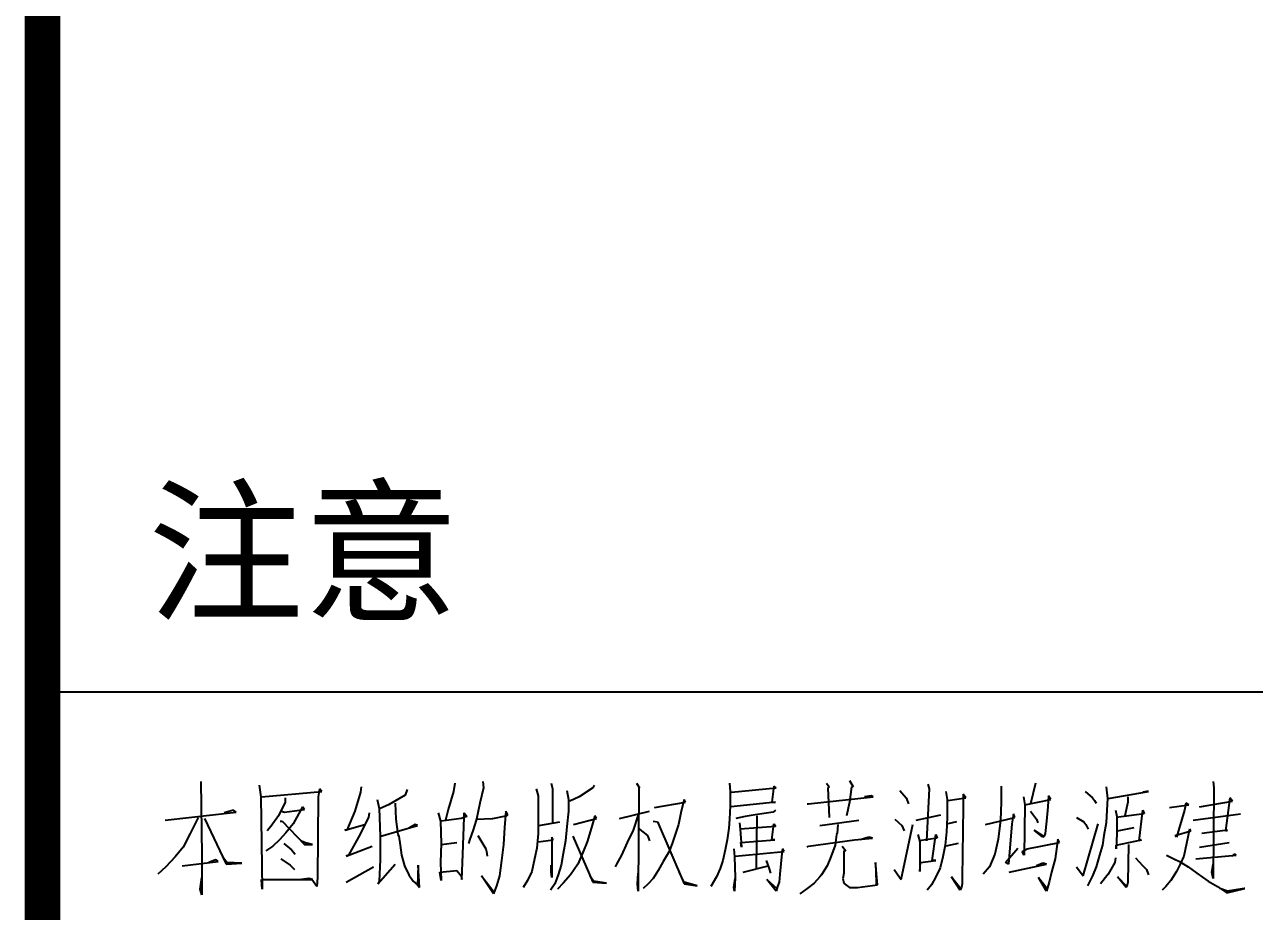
# Model space of a CAD drawing. Extents: x 39560 to 217760, y -140239 to 277665.
# Drawn here: x 136469 to 139986, y -75058 to -72521 of the extents above; entities that cross this region are included whole.
import ezdxf

# ---------------------------------------------------------------- set-up
doc = ezdxf.new("R2010")
doc.units = 0
doc.header["$LTSCALE"] = 1000
doc.header["$MEASUREMENT"] = 0
doc.layers.add('PUB_TITLE', color=4, linetype='Continuous')
doc.styles.add('图签2', font='', dxfattribs={"height": 1000})
doc.styles.get('图签2').set_extended_font_data('SimSun')

msp = doc.modelspace()

# ---------------------------------------------------------------- linework, layer by layer
at = {"layer": 'PUB_TITLE'}
for p, q in [((136519.763, -50225.176), (136519.763, -77247.081)), ((136519.763, -74429.937), (143659.763, -74429.937)), ((136973.258, -74686.36), (136975.314, -74897.106)), ((137139.799, -74696.64), (137143.911, -74730.051)), ((137431.76, -74701.78), (137429.704, -74717.201)), ((137699.048, -74691.5), (137694.936, -74714.631)), ((137781.29, -74704.35), (137771.01, -74748.042)), ((137779.234, -74686.36), (137781.29, -74704.35)), ((137974.56, -74691.5), (137978.672, -74706.92)), ((138093.812, -74704.35), (138054.747, -74730.051)), ((138097.924, -74696.64), (138093.812, -74704.35)), ((138219.232, -74691.5), (138227.456, -74704.35)), ((138225.4, -74701.78), (138223.344, -74999.909)), ((138227.456, -74704.35), (138225.4, -74701.78)), ((138484.464, -74691.5), (138486.52, -74714.631)), ((138490.632, -74717.201), (138618.108, -74704.35)), ((138611.94, -74699.21), (138605.772, -74745.472)), ((138618.108, -74704.35), (138611.94, -74699.21)), ((138762.032, -74691.5), (138770.257, -74701.78)), ((138770.257, -74701.78), (138766.145, -74704.35)), ((138766.145, -74704.35), (138770.257, -74789.163)), ((138827.827, -74683.79), (138838.107, -74701.78)), ((138833.995, -74701.78), (138827.827, -74745.472)), ((138838.107, -74701.78), (138833.995, -74701.78)), ((139051.937, -74694.07), (139056.049, -74706.92)), ((139261.656, -74699.21), (139261.656, -74745.472)), ((139360.347, -74691.5), (139345.954, -74750.612)), ((139561.841, -74701.78), (139565.953, -74735.191)), ((139868.194, -74686.36), (139870.25, -74704.35)), ((139870.25, -74704.35), (139868.194, -74963.928)), ((137143.911, -74730.051), (137148.023, -74994.769)), ((137145.967, -74730.051), (137318.676, -74714.631)), ((137213.817, -74732.621), (137213.817, -74745.472)), ((137308.396, -74730.051), (137306.34, -74961.358)), ((137312.508, -74706.92), (137308.396, -74730.051)), ((137318.676, -74714.631), (137312.508, -74706.92)), ((137429.704, -74717.201), (137413.255, -74771.172)), ((137476.993, -74737.761), (137483.161, -74763.462)), ((137557.18, -74724.911), (137509.89, -74753.182)), ((137563.348, -74709.491), (137557.18, -74724.911)), ((137694.936, -74714.631), (137680.543, -74766.032)), ((137931.383, -74706.92), (137937.551, -74727.481)), ((137937.551, -74727.481), (137937.551, -74789.163)), ((137978.672, -74706.92), (137978.672, -74804.583)), ((138019.794, -74712.061), (138023.906, -74737.761)), ((138023.906, -74737.761), (138023.906, -74771.172)), ((138054.747, -74730.051), (138028.018, -74742.902)), ((138354.932, -74737.761), (138346.708, -74771.172)), ((138359.044, -74745.472), (138354.932, -74737.761)), ((138486.52, -74714.631), (138486.52, -74755.752)), ((138710.631, -74750.612), (138895.677, -74730.051)), ((138889.508, -74727.481), (138871.004, -74730.051)), ((138895.677, -74730.051), (138889.508, -74727.481)), ((138971.751, -74712.061), (138990.255, -74732.621)), ((138990.255, -74732.621), (138996.424, -74750.612)), ((139056.049, -74706.92), (139047.825, -74855.985)), ((139103.339, -74714.631), (139107.451, -74737.761)), ((139107.451, -74737.761), (139107.451, -74789.163)), ((139109.507, -74740.331), (139160.909, -74732.621)), ((139152.684, -74722.341), (139152.684, -74760.892)), ((139160.909, -74732.621), (139152.684, -74722.341)), ((139325.394, -74730.051), (139329.506, -74753.182)), ((139329.506, -74753.182), (139403.524, -74737.761)), ((139397.356, -74727.481), (139395.3, -74758.322)), ((139403.524, -74737.761), (139397.356, -74727.481)), ((139502.215, -74714.631), (139522.776, -74732.621)), ((139522.776, -74732.621), (139528.944, -74740.331)), ((139565.953, -74735.191), (139563.897, -74768.602)), ((139568.009, -74735.191), (139683.149, -74714.631)), ((139623.523, -74730.051), (139623.523, -74745.472)), ((139676.981, -74714.631), (139666.7, -74717.201)), ((139683.149, -74714.631), (139676.981, -74714.631)), ((139915.484, -74732.621), (139903.147, -74827.714)), ((139923.708, -74742.902), (139915.484, -74732.621)), ((136870.455, -74796.873), (137074.005, -74773.743)), ((137065.781, -74768.602), (137039.052, -74776.313)), ((137074.005, -74773.743), (137065.781, -74768.602)), ((137213.817, -74745.472), (137195.312, -74784.023)), ((137203.537, -74771.172), (137211.761, -74773.743)), ((137211.761, -74773.743), (137269.331, -74766.032)), ((137263.163, -74758.322), (137236.434, -74807.154)), ((137269.331, -74766.032), (137263.163, -74758.322)), ((137413.255, -74771.172), (137390.638, -74825.144)), ((137483.161, -74763.462), (137485.217, -74843.135)), ((137509.89, -74753.182), (137485.217, -74763.462)), ((137528.395, -74748.042), (137530.451, -74794.303)), ((137680.543, -74766.032), (137672.319, -74796.873)), ((137771.01, -74748.042), (137760.73, -74794.303)), ((137845.028, -74771.172), (137840.916, -74817.434)), ((137851.197, -74781.453), (137845.028, -74771.172)), ((138023.906, -74771.172), (138019.794, -74814.864)), ((138169.886, -74791.733), (138256.241, -74771.172)), ((138270.633, -74760.892), (138359.044, -74745.472)), ((138346.708, -74771.172), (138338.484, -74809.724)), ((138486.52, -74755.752), (138484.464, -74794.303)), ((138616.052, -74745.472), (138488.576, -74758.322)), ((138609.884, -74773.743), (138558.482, -74781.453)), ((138605.772, -74745.472), (138616.052, -74745.472)), ((138616.052, -74768.602), (138609.884, -74773.743)), ((138706.519, -74750.612), (138710.631, -74750.612)), ((138827.827, -74745.472), (138819.602, -74784.023)), ((139152.684, -74760.892), (139150.628, -74961.358)), ((139261.656, -74745.472), (139259.6, -74796.873)), ((139329.506, -74753.182), (139327.45, -74897.106)), ((139345.954, -74771.172), (139362.403, -74794.303)), ((139395.3, -74758.322), (139391.188, -74799.443)), ((139528.944, -74740.331), (139533.056, -74748.042)), ((139563.897, -74768.602), (139561.841, -74804.583)), ((139588.57, -74768.602), (139592.682, -74786.593)), ((139623.523, -74745.472), (139615.299, -74784.023)), ((139656.42, -74855.985), (139666.7, -74768.602)), ((139666.7, -74768.602), (139670.812, -74778.883)), ((139742.775, -74760.892), (139798.288, -74753.182)), ((139785.952, -74768.602), (139763.335, -74845.705)), ((139790.064, -74748.042), (139785.952, -74768.602)), ((139798.288, -74753.182), (139790.064, -74748.042)), ((139829.129, -74758.322), (139923.708, -74742.902)), ((136965.033, -74789.163), (136942.417, -74835.424)), ((136983.538, -74791.733), (137045.22, -74922.807)), ((137195.312, -74784.023), (137172.696, -74814.864)), ((137199.425, -74799.443), (137205.593, -74799.443)), ((137205.593, -74799.443), (137269.331, -74866.265)), ((137236.434, -74807.154), (137215.873, -74832.854)), ((137384.47, -74825.144), (137442.04, -74809.724)), ((137452.32, -74789.163), (137423.535, -74845.705)), ((137454.376, -74776.313), (137452.32, -74789.163)), ((137530.451, -74794.303), (137536.619, -74837.994)), ((137585.964, -74809.724), (137567.46, -74820.004)), ((137592.133, -74812.294), (137585.964, -74809.724)), ((137651.758, -74776.313), (137657.927, -74799.443)), ((137657.927, -74799.443), (137659.983, -74863.695)), ((137717.552, -74791.733), (137659.983, -74799.443)), ((137734.001, -74786.593), (137717.552, -74791.733)), ((137721.665, -74894.536), (137725.777, -74789.163)), ((137725.777, -74776.313), (137734.001, -74786.593)), ((137725.777, -74789.163), (137725.777, -74776.313)), ((137760.73, -74794.303), (137750.449, -74827.714)), ((137760.73, -74794.303), (137805.963, -74791.733)), ((137805.963, -74791.733), (137808.019, -74791.733)), ((137808.019, -74791.733), (137845.028, -74784.023)), ((137845.028, -74784.023), (137851.197, -74781.453)), ((137937.551, -74789.163), (137937.551, -74835.424)), ((137939.607, -74812.294), (137999.233, -74802.013)), ((138038.298, -74809.724), (138104.092, -74791.733)), ((138099.98, -74784.023), (138089.7, -74817.434)), ((138104.092, -74791.733), (138099.98, -74784.023)), ((138223.344, -74781.453), (138208.952, -74825.144)), ((138266.521, -74799.443), (138278.858, -74802.013)), ((138278.858, -74802.013), (138354.932, -74979.349)), ((138338.484, -74809.724), (138330.259, -74835.424)), ((138484.464, -74794.303), (138482.408, -74820.004)), ((138529.697, -74786.593), (138502.969, -74791.733)), ((138513.249, -74804.583), (138515.305, -74822.574)), ((138558.482, -74781.453), (138529.697, -74786.593)), ((138562.594, -74784.023), (138560.538, -74935.657)), ((138605.772, -74853.415), (138611.94, -74807.154)), ((138611.94, -74807.154), (138616.052, -74814.864)), ((138743.528, -74812.294), (138854.555, -74796.873)), ((138794.929, -74809.724), (138792.873, -74835.424)), ((138957.358, -74794.303), (138977.919, -74812.294)), ((138975.863, -74966.498), (139008.76, -74809.724)), ((139019.04, -74796.873), (139088.947, -74781.453)), ((139107.451, -74789.163), (139105.395, -74830.284)), ((139134.18, -74802.013), (139109.507, -74807.154)), ((139216.422, -74809.724), (139300.721, -74789.163)), ((139259.6, -74796.873), (139253.432, -74850.845)), ((139292.497, -74807.154), (139282.216, -74922.807)), ((139296.609, -74778.883), (139292.497, -74807.154)), ((139300.721, -74789.163), (139296.609, -74778.883)), ((139362.403, -74794.303), (139366.515, -74804.583)), ((139391.188, -74799.443), (139387.076, -74835.424)), ((139477.542, -74789.163), (139498.103, -74802.013)), ((139496.047, -74956.218), (139539.224, -74807.154)), ((139498.103, -74802.013), (139504.271, -74809.724)), ((139504.271, -74809.724), (139510.439, -74822.574)), ((139561.841, -74804.583), (139555.673, -74840.565)), ((139670.812, -74778.883), (139590.626, -74789.163)), ((139592.682, -74786.593), (139592.682, -74835.424)), ((139810.625, -74796.873), (139946.325, -74778.883)), ((136942.417, -74835.424), (136921.856, -74873.976)), ((137172.696, -74814.864), (137162.415, -74827.714)), ((137215.873, -74832.854), (137197.369, -74853.415)), ((137390.638, -74825.144), (137384.47, -74825.144)), ((137485.217, -74843.135), (137485.217, -74909.957)), ((137487.273, -74843.135), (137592.133, -74812.294)), ((137536.619, -74837.994), (137538.675, -74843.135)), ((137538.675, -74843.135), (137542.787, -74868.835)), ((137750.449, -74827.714), (137742.225, -74850.845)), ((137764.842, -74840.565), (137787.459, -74879.116)), ((137840.916, -74817.434), (137838.86, -74866.265)), ((137937.551, -74835.424), (137933.439, -74876.546)), ((138019.794, -74814.864), (138015.682, -74855.985)), ((138036.242, -74843.135), (138093.812, -74974.209)), ((138089.7, -74817.434), (138077.364, -74858.555)), ((138208.952, -74825.144), (138192.503, -74861.125)), ((138223.344, -74820.004), (138250.073, -74840.565)), ((138250.073, -74840.565), (138256.241, -74855.985)), ((138330.259, -74835.424), (138322.035, -74861.125)), ((138482.408, -74820.004), (138478.296, -74853.415)), ((138616.052, -74814.864), (138515.305, -74822.574)), ((138515.305, -74822.574), (138519.417, -74873.976)), ((138790.817, -74837.994), (138786.705, -74868.835)), ((138792.873, -74835.424), (138790.817, -74837.994)), ((138977.919, -74812.294), (138984.087, -74827.714)), ((139023.152, -74837.994), (139029.321, -74858.555)), ((139064.274, -74912.527), (139074.554, -74837.994)), ((139074.554, -74837.994), (139078.666, -74848.275)), ((139105.395, -74830.284), (139101.283, -74868.835)), ((139356.235, -74825.144), (139382.964, -74843.135)), ((139380.907, -74845.705), (139356.235, -74825.144)), ((139385.02, -74843.135), (139380.907, -74845.705)), ((139387.076, -74835.424), (139385.02, -74843.135)), ((139555.673, -74840.565), (139551.561, -74868.835)), ((139592.682, -74835.424), (139590.626, -74879.116)), ((139594.738, -74827.714), (139642.027, -74817.434)), ((139759.223, -74840.565), (139804.456, -74827.714)), ((139763.335, -74845.705), (139759.223, -74840.565)), ((139800.344, -74822.574), (139792.12, -74863.695)), ((139804.456, -74827.714), (139800.344, -74822.574)), ((139909.316, -74825.144), (139835.297, -74835.424)), ((139903.147, -74827.714), (139909.316, -74825.144)), ((136921.856, -74873.976), (136899.239, -74902.246)), ((137178.864, -74871.406), (137158.303, -74884.256)), ((137197.369, -74853.415), (137178.864, -74871.406)), ((137209.705, -74863.695), (137232.322, -74881.686)), ((137269.331, -74861.125), (137259.05, -74855.985)), ((137291.947, -74866.265), (137269.331, -74861.125)), ((137269.331, -74866.265), (137291.947, -74866.265)), ((137388.582, -74899.676), (137462.601, -74871.406)), ((137423.535, -74845.705), (137394.751, -74897.106)), ((137542.787, -74868.835), (137546.899, -74897.106)), ((137659.983, -74863.695), (137657.927, -74917.667)), ((137659.983, -74866.265), (137705.216, -74861.125)), ((137742.225, -74850.845), (137738.113, -74863.695)), ((137787.459, -74879.116), (137789.515, -74886.826)), ((137838.86, -74866.265), (137832.692, -74912.527)), ((137933.439, -74876.546), (137927.271, -74907.387)), ((137937.551, -74858.555), (137980.729, -74853.415)), ((137976.616, -74845.705), (137976.616, -74961.358)), ((137980.729, -74853.415), (137976.616, -74845.705)), ((138015.682, -74855.985), (138009.513, -74891.966)), ((138077.364, -74858.555), (138065.027, -74889.396)), ((138192.503, -74861.125), (138176.055, -74897.106)), ((138322.035, -74861.125), (138311.755, -74886.826)), ((138478.296, -74853.415), (138472.128, -74881.686)), ((138496.8, -74879.116), (138498.856, -74902.246)), ((138517.361, -74861.125), (138613.996, -74853.415)), ((138519.417, -74873.976), (138517.361, -74861.125)), ((138613.996, -74853.415), (138605.772, -74853.415)), ((138636.613, -74879.116), (138634.557, -74891.966)), ((138640.725, -74886.826), (138636.613, -74879.116)), ((138706.519, -74873.976), (138710.631, -74871.406)), ((138710.631, -74871.406), (138842.219, -74853.415)), ((138786.705, -74868.835), (138774.369, -74902.246)), ((138807.266, -74871.406), (138817.546, -74884.256)), ((138842.219, -74853.415), (138893.621, -74848.275)), ((138883.34, -74845.705), (138858.667, -74853.415)), ((138893.621, -74848.275), (138883.34, -74845.705)), ((139078.666, -74848.275), (139027.265, -74855.985)), ((139029.321, -74858.555), (139029.321, -74943.368)), ((139101.283, -74868.835), (139095.115, -74902.246)), ((139138.292, -74863.695), (139103.339, -74871.406)), ((139253.432, -74850.845), (139243.151, -74894.536)), ((139273.992, -74917.667), (139308.945, -74876.546)), ((139321.282, -74886.826), (139335.674, -74879.116)), ((139335.674, -74879.116), (139428.197, -74861.125)), ((139424.085, -74850.845), (139415.861, -74907.387)), ((139428.197, -74861.125), (139424.085, -74850.845)), ((139551.561, -74868.835), (139543.336, -74897.106)), ((139590.626, -74868.835), (139662.588, -74853.415)), ((139590.626, -74879.116), (139590.626, -74868.835)), ((139625.579, -74866.265), (139623.523, -74974.209)), ((139662.588, -74853.415), (139656.42, -74855.985)), ((139792.12, -74863.695), (139783.896, -74899.676)), ((139829.129, -74873.976), (139913.428, -74861.125)), ((136899.239, -74902.246), (136872.511, -74930.517)), ((136919.8, -74927.947), (137022.603, -74915.097)), ((136975.314, -74897.106), (136975.314, -75010.19)), ((137014.379, -74909.957), (136995.874, -74917.667)), ((137022.603, -74915.097), (137014.379, -74909.957)), ((137047.276, -74917.667), (137034.94, -74902.246)), ((137201.481, -74907.387), (137228.209, -74925.377)), ((137232.322, -74881.686), (137242.602, -74894.536)), ((137394.751, -74897.106), (137388.582, -74899.676)), ((137485.217, -74909.957), (137483.161, -74971.639)), ((137546.899, -74897.106), (137555.124, -74927.947)), ((137719.609, -74966.498), (137721.665, -74894.536)), ((137789.515, -74886.826), (137791.571, -74899.676)), ((137832.692, -74912.527), (137826.524, -74956.218)), ((137927.271, -74907.387), (137919.047, -74943.368)), ((138009.513, -74891.966), (138003.345, -74925.377)), ((138065.027, -74889.396), (138050.635, -74922.807)), ((138176.055, -74897.106), (138161.662, -74922.807)), ((138295.306, -74915.097), (138280.914, -74940.798)), ((138311.755, -74886.826), (138295.306, -74915.097)), ((138465.959, -74912.527), (138457.735, -74935.657)), ((138472.128, -74881.686), (138465.959, -74912.527)), ((138498.856, -74902.246), (138500.912, -74961.358)), ((138500.912, -74899.676), (138640.725, -74886.826)), ((138589.323, -74912.527), (138597.547, -74933.087)), ((138634.557, -74891.966), (138628.388, -74951.078)), ((138774.369, -74902.246), (138764.089, -74927.947)), ((138811.378, -74884.256), (138811.378, -74943.368)), ((138817.546, -74884.256), (138811.378, -74884.256)), ((139031.377, -74917.667), (139074.554, -74912.527)), ((139074.554, -74912.527), (139064.274, -74912.527)), ((139095.115, -74902.246), (139086.89, -74933.087)), ((139243.151, -74894.536), (139228.759, -74930.517)), ((139327.45, -74897.106), (139321.282, -74886.826)), ((139415.861, -74907.387), (139405.58, -74945.938)), ((139543.336, -74897.106), (139533.056, -74930.517)), ((139588.57, -74904.817), (139586.514, -74917.667)), ((139646.14, -74904.817), (139666.7, -74927.947)), ((139734.55, -74897.106), (139755.111, -74907.387)), ((139755.111, -74907.387), (139771.559, -74915.097)), ((139771.559, -74915.097), (139796.232, -74930.517)), ((139783.896, -74899.676), (139773.615, -74922.807)), ((139818.849, -74907.387), (139933.988, -74897.106)), ((139927.82, -74894.536), (139921.652, -74899.676)), ((139933.988, -74897.106), (139927.82, -74894.536)), ((136872.511, -74930.517), (136849.894, -74951.078)), ((137045.22, -74922.807), (137090.453, -74920.237)), ((137090.453, -74920.237), (137047.276, -74917.667)), ((137228.209, -74925.377), (137240.546, -74938.228)), ((137388.582, -74974.209), (137466.713, -74930.517)), ((137479.049, -74979.349), (137528.395, -74922.807)), ((137555.124, -74927.947), (137567.46, -74953.648)), ((137594.189, -74925.377), (137592.133, -74984.489)), ((137598.301, -74989.629), (137594.189, -74925.377)), ((137655.871, -74945.938), (137705.216, -74940.798)), ((137659.983, -74969.069), (137655.871, -74945.938)), ((137657.927, -74917.667), (137659.983, -74969.069)), ((137705.216, -74940.798), (137717.552, -74956.218)), ((137919.047, -74943.368), (137906.71, -74969.069)), ((137974.56, -74945.938), (137974.56, -74925.377)), ((137976.616, -74961.358), (137974.56, -74945.938)), ((138003.345, -74925.377), (137995.121, -74953.648)), ((138050.635, -74922.807), (138030.074, -74953.648)), ((138161.662, -74922.807), (138157.55, -74930.517)), ((138221.288, -74979.349), (138223.344, -74948.508)), ((138280.914, -74940.798), (138266.521, -74963.928)), ((138354.932, -74974.209), (138340.54, -74945.938)), ((138457.735, -74935.657), (138447.455, -74958.788)), ((138523.529, -74945.938), (138595.491, -74927.947)), ((138597.547, -74933.087), (138601.66, -74948.508)), ((138764.089, -74927.947), (138747.64, -74953.648)), ((138811.378, -74948.508), (138809.322, -74963.928)), ((138811.378, -74943.368), (138811.378, -74948.508)), ((138901.845, -74917.667), (138903.901, -74974.209)), ((138908.013, -74981.919), (138901.845, -74917.667)), ((138955.302, -74938.228), (138957.358, -74940.798)), ((138957.358, -74940.798), (138975.863, -74966.498)), ((139029.321, -74943.368), (139031.377, -74917.667)), ((139086.89, -74933.087), (139074.554, -74958.788)), ((139228.759, -74930.517), (139210.254, -74951.078)), ((139282.216, -74922.807), (139273.992, -74917.667)), ((139284.272, -74945.938), (139391.188, -74922.807)), ((139380.907, -74920.237), (139362.403, -74927.947)), ((139391.188, -74922.807), (139380.907, -74920.237)), ((139405.58, -74945.938), (139399.412, -74974.209)), ((139477.542, -74930.517), (139496.047, -74956.218)), ((139533.056, -74930.517), (139522.776, -74956.218)), ((139586.514, -74917.667), (139568.009, -74951.078)), ((139666.7, -74927.947), (139676.981, -74938.228)), ((139676.981, -74938.228), (139681.093, -74948.508)), ((139681.093, -74948.508), (139683.149, -74953.648)), ((139763.335, -74943.368), (139746.887, -74969.069)), ((139773.615, -74922.807), (139763.335, -74943.368)), ((139796.232, -74930.517), (139820.905, -74948.508)), ((139820.905, -74948.508), (139853.802, -74971.639)), ((139864.082, -74945.938), (139868.194, -74922.807)), ((139868.194, -74963.928), (139864.082, -74945.938)), ((136971.202, -74994.769), (136975.314, -74961.358)), ((137145.967, -74966.498), (137291.947, -74966.498)), ((137148.023, -74994.769), (137145.967, -74966.498)), ((137281.667, -74963.928), (137261.107, -74966.498)), ((137291.947, -74966.498), (137281.667, -74963.928)), ((137304.284, -74987.059), (137289.891, -74966.498)), ((137306.34, -74961.358), (137304.284, -74987.059)), ((137483.161, -74971.639), (137479.049, -74979.349)), ((137567.46, -74953.648), (137579.796, -74971.639)), ((137579.796, -74971.639), (137592.133, -74981.919)), ((137592.133, -74981.919), (137598.301, -74989.629)), ((137717.552, -74956.218), (137719.609, -74966.498)), ((137775.122, -74956.218), (137812.131, -75002.48)), ((137810.075, -75007.62), (137775.122, -74956.218)), ((137818.3, -74984.489), (137810.075, -75007.62)), ((137826.524, -74956.218), (137818.3, -74984.489)), ((137906.71, -74969.069), (137894.374, -74989.629)), ((137984.841, -74979.349), (137972.504, -74997.339)), ((137995.121, -74953.648), (137984.841, -74979.349)), ((138009.513, -74976.779), (137993.065, -74994.769)), ((138030.074, -74953.648), (138009.513, -74976.779)), ((138095.868, -74971.639), (138085.588, -74956.218)), ((138093.812, -74974.209), (138132.877, -74976.779)), ((138132.877, -74976.779), (138095.868, -74971.639)), ((138223.344, -74999.909), (138221.288, -74979.349)), ((138252.129, -74979.349), (138237.736, -74992.199)), ((138266.521, -74963.928), (138252.129, -74979.349)), ((138391.941, -74984.489), (138354.932, -74974.209)), ((138354.932, -74979.349), (138391.941, -74984.489)), ((138447.455, -74958.788), (138431.006, -74987.059)), ((138496.8, -74989.629), (138500.912, -74963.928)), ((138500.912, -74961.358), (138498.856, -74999.909)), ((138591.379, -74966.498), (138620.164, -74992.199)), ((138618.108, -74999.909), (138591.379, -74966.498)), ((138626.332, -74974.209), (138622.22, -74987.059)), ((138628.388, -74951.078), (138626.332, -74974.209)), ((138727.079, -74976.779), (138706.519, -74992.199)), ((138743.528, -74958.788), (138727.079, -74976.779)), ((138747.64, -74953.648), (138743.528, -74958.788)), ((138809.322, -74963.928), (138811.378, -74976.779)), ((138811.378, -74976.779), (138817.546, -74981.919)), ((138817.546, -74981.919), (138827.827, -74989.629)), ((138850.443, -74989.629), (138908.013, -74981.919)), ((138903.901, -74974.209), (138903.901, -74981.919)), ((139062.218, -74981.919), (139049.881, -74997.339)), ((139074.554, -74958.788), (139062.218, -74981.919)), ((139119.787, -74958.788), (139146.516, -74992.199)), ((139144.46, -74997.339), (139119.787, -74958.788)), ((139150.628, -74979.349), (139148.572, -74989.629)), ((139150.628, -74961.358), (139150.628, -74979.349)), ((139368.571, -74961.358), (139393.244, -74992.199)), ((139391.188, -74999.909), (139368.571, -74961.358)), ((139399.412, -74974.209), (139391.188, -74999.909)), ((139522.776, -74956.218), (139508.383, -74984.489)), ((139568.009, -74951.078), (139545.392, -74979.349)), ((139594.738, -74958.788), (139619.411, -74984.489)), ((139619.411, -74989.629), (139594.738, -74958.788)), ((139623.523, -74974.209), (139621.467, -74987.059)), ((139746.887, -74969.069), (139732.494, -74987.059)), ((139853.802, -74971.639), (139880.531, -74987.059)), ((136975.314, -75010.19), (136971.202, -74994.769)), ((138498.856, -74999.909), (138496.8, -74989.629)), ((138622.22, -74987.059), (138618.108, -74999.909)), ((138706.519, -74992.199), (138685.958, -75007.62)), ((138827.827, -74989.629), (138850.443, -74989.629)), ((139148.572, -74989.629), (139144.46, -74997.339)), ((139621.467, -74987.059), (139619.411, -74989.629)), ((139732.494, -74987.059), (139722.214, -74997.339)), ((139880.531, -74987.059), (139884.643, -74989.629)), ((139884.643, -74989.629), (139907.26, -75005.05)), ((139909.316, -74999.909), (139886.699, -74992.199)), ((139907.26, -75005.05), (139958.661, -74992.199)), ((139956.605, -74992.199), (139909.316, -74999.909)), ((139958.661, -74992.199), (139956.605, -74992.199))]:
    msp.add_line(p, q, dxfattribs=at)
at = {"layer": 'PUB_TITLE', "const_width": 102, "elevation": 8.28}
msp.add_lwpolyline([(143659.763, -50225.175), (136519.763, -50225.176), (136519.763, -77247.081), (143659.763, -77247.082)], dxfattribs=at)

# ---------------------------------------------------------------- texts
at = {"layer": 'PUB_TITLE', "style": '图签2', "width": 1}
msp.add_text('注意', height=326.4, dxfattribs=at).set_placement((136820.988, -74192.906))

doc.saveas('drawing.dxf')
